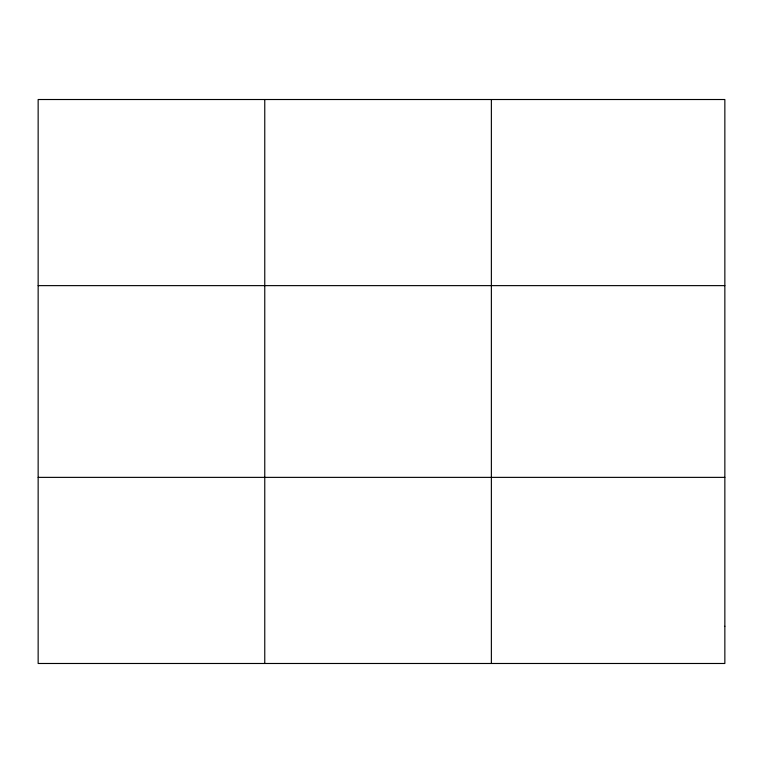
<?xml version="1.0" encoding="UTF-8"?>
<svg xmlns="http://www.w3.org/2000/svg" width="763" height="763" viewBox="0 0 763 763"><rect width="100%" height="100%" fill="white"/><g stroke="black" fill="none" stroke-linecap="round" stroke-linejoin="round"><path stroke-width="1.14" d="M264.761 99.514L264.761 663.486M491.372 99.514L491.372 663.486M38.15 285.629L724.85 285.629M38.15 477.371L724.85 477.371M724.85 626.261L724.85 663.486L38.15 663.486L38.15 99.514L724.85 99.514L724.85 626.261"/></g></svg>
